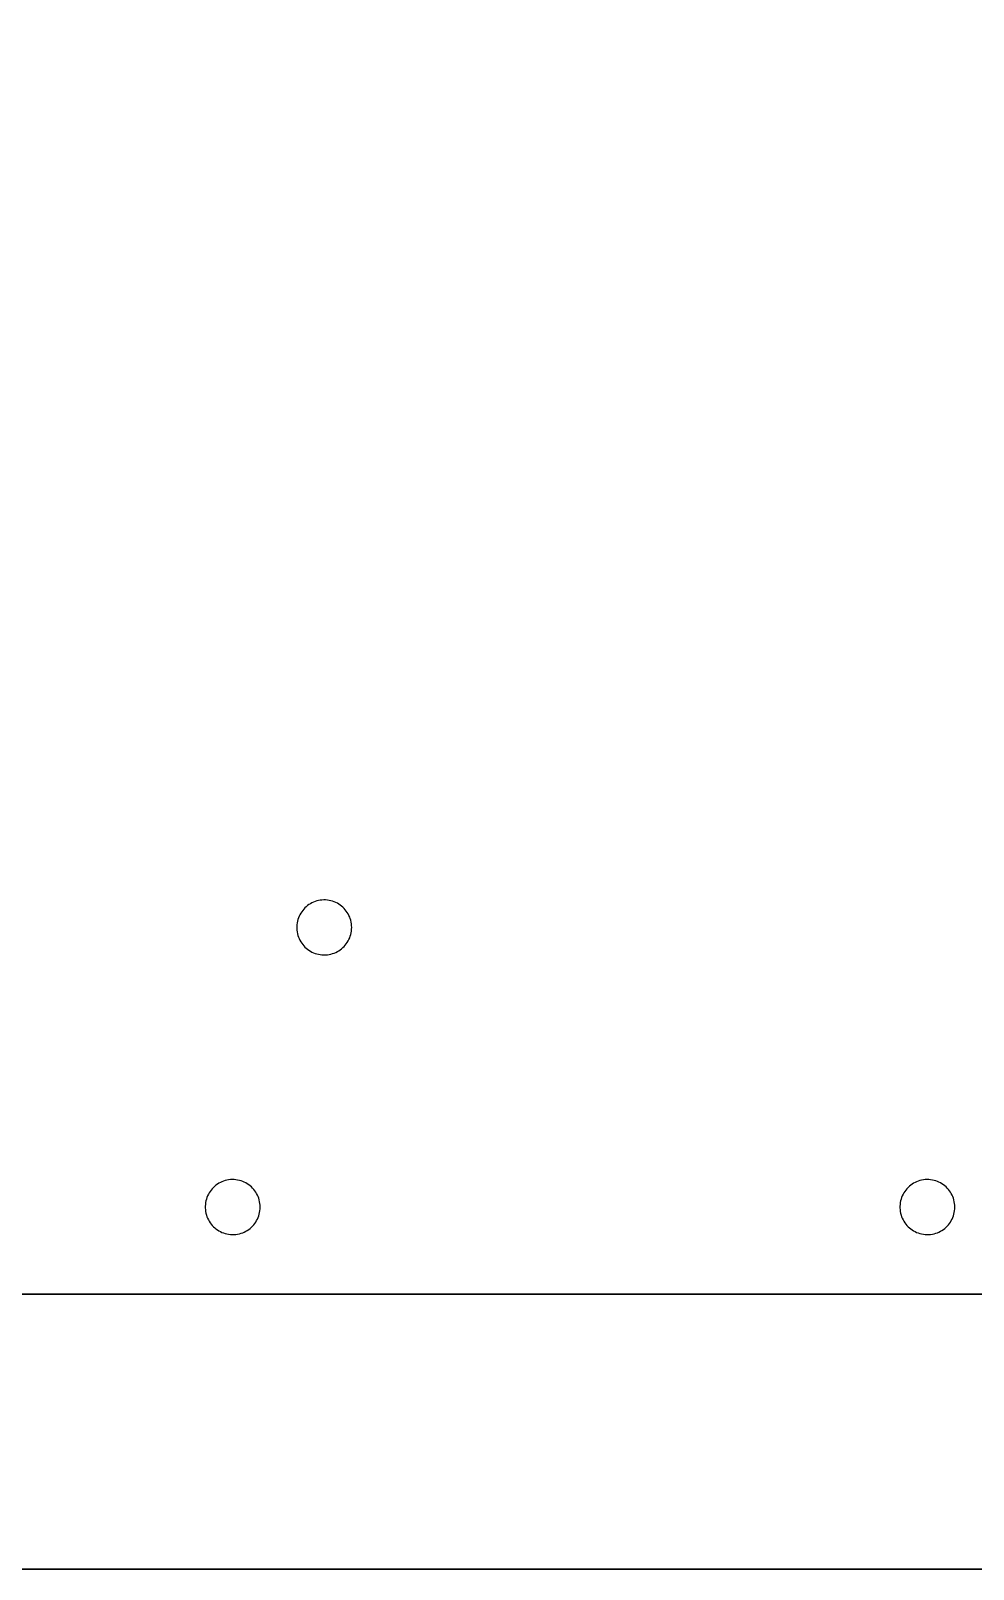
# Model space of a CAD drawing. Header units: metres. Extents: x 0 to 2800, y 0 to 2000.
# Drawn here: x 292.6 to 346.5, y 0 to 87.9 of the extents above; entities that cross this region are included whole.
import ezdxf

# ---------------------------------------------------------------- set-up
doc = ezdxf.new("R2010")
doc.units = ezdxf.units.M

msp = doc.modelspace()

# ---------------------------------------------------------------- linework, layer by layer
for points in [[(0, 0), (2800, 0), (2800, 2000), (0, 2000), (0, 0)], [(291.84, 0), (307.2, 0), (322.56, 0), (337.92, 0), (353.28, 0), (368.64, 0), (384, 0), (399.36, 0), (414.72, 0), (414.72, 15.36), (414.72, 30.72), (414.72, 46.08), (414.72, 61.44), (414.72, 76.8), (414.72, 92.16), (414.72, 107.52), (414.72, 122.88), (414.72, 138.24), (414.72, 153.6), (414.72, 168.96), (414.72, 184.32)], [(291.84, 0), (307.2, 0), (322.56, 0), (337.92, 0), (353.28, 0), (368.64, 0), (384, 0), (399.36, 0), (414.72, 0), (414.72, 15.36), (414.72, 30.72), (414.72, 46.08), (414.72, 61.44), (414.72, 76.8), (414.72, 92.16), (414.72, 107.52), (414.72, 122.88), (414.72, 138.24), (414.72, 153.6), (414.72, 168.96), (414.72, 184.32)], [(291.84, 0), (307.2, 0), (322.56, 0), (337.92, 0), (353.28, 0), (368.64, 0), (384, 0), (399.36, 0), (414.72, 0), (414.72, 15.36), (414.72, 30.72), (414.72, 46.08), (414.72, 61.44), (414.72, 76.8), (414.72, 92.16), (414.72, 107.52), (414.72, 122.88), (414.72, 138.24), (414.72, 153.6), (414.72, 168.96), (414.72, 184.32)], [(291.84, 0), (307.2, 0), (322.56, 0), (337.92, 0), (353.28, 0), (368.64, 0), (384, 0), (399.36, 0), (414.72, 0), (414.72, 15.36), (414.72, 30.72), (414.72, 46.08), (414.72, 61.44), (414.72, 76.8), (414.72, 92.16), (414.72, 107.52), (414.72, 122.88), (414.72, 138.24), (414.72, 153.6), (414.72, 168.96), (414.72, 184.32)], [(291.84, 0), (307.2, 0), (322.56, 0), (337.92, 0), (353.28, 0), (368.64, 0), (384, 0), (399.36, 0), (414.72, 0), (414.72, 15.36), (414.72, 30.72), (414.72, 46.08), (414.72, 61.44), (414.72, 76.8), (414.72, 92.16), (414.72, 107.52), (414.72, 122.88), (414.72, 138.24), (414.72, 153.6), (414.72, 168.96), (414.72, 184.32)], [(291.84, 0), (307.2, 0), (322.56, 0), (337.92, 0), (353.28, 0), (368.64, 0), (384, 0), (399.36, 0), (414.72, 0), (414.72, 15.36), (414.72, 30.72), (414.72, 46.08), (414.72, 61.44), (414.72, 76.8), (414.72, 92.16), (414.72, 107.52), (414.72, 122.88), (414.72, 138.24), (414.72, 153.6), (414.72, 168.96), (414.72, 184.32)], [(414.72, 176.64), (414.72, 161.28), (414.72, 145.92), (414.72, 130.56), (414.72, 115.2), (414.72, 99.84), (414.72, 84.48), (414.72, 69.12), (414.72, 53.76), (414.72, 38.4), (414.72, 23.04), (414.72, 7.68), (407.04, 0), (391.68, 0), (376.32, 0), (360.96, 0), (345.6, 0), (330.24, 0), (314.88, 0), (299.52, 0), (284.16, 0)], [(414.72, 176.64), (414.72, 161.28), (414.72, 145.92), (414.72, 130.56), (414.72, 115.2), (414.72, 99.84), (414.72, 84.48), (414.72, 69.12), (414.72, 53.76), (414.72, 38.4), (414.72, 23.04), (414.72, 7.68), (407.04, 0), (391.68, 0), (376.32, 0), (360.96, 0), (345.6, 0), (330.24, 0), (314.88, 0), (299.52, 0), (284.16, 0)], [(414.72, 176.64), (414.72, 161.28), (414.72, 145.92), (414.72, 130.56), (414.72, 115.2), (414.72, 99.84), (414.72, 84.48), (414.72, 69.12), (414.72, 53.76), (414.72, 38.4), (414.72, 23.04), (414.72, 7.68), (407.04, 0), (391.68, 0), (376.32, 0), (360.96, 0), (345.6, 0), (330.24, 0), (314.88, 0), (299.52, 0), (284.16, 0)], [(414.72, 176.64), (414.72, 161.28), (414.72, 145.92), (414.72, 130.56), (414.72, 115.2), (414.72, 99.84), (414.72, 84.48), (414.72, 69.12), (414.72, 53.76), (414.72, 38.4), (414.72, 23.04), (414.72, 7.68), (407.04, 0), (391.68, 0), (376.32, 0), (360.96, 0), (345.6, 0), (330.24, 0), (314.88, 0), (299.52, 0), (284.16, 0)], [(414.72, 176.64), (414.72, 161.28), (414.72, 145.92), (414.72, 130.56), (414.72, 115.2), (414.72, 99.84), (414.72, 84.48), (414.72, 69.12), (414.72, 53.76), (414.72, 38.4), (414.72, 23.04), (414.72, 7.68), (407.04, 0), (391.68, 0), (376.32, 0), (360.96, 0), (345.6, 0), (330.24, 0), (314.88, 0), (299.52, 0), (284.16, 0)], [(414.72, 176.64), (414.72, 161.28), (414.72, 145.92), (414.72, 130.56), (414.72, 115.2), (414.72, 99.84), (414.72, 84.48), (414.72, 69.12), (414.72, 53.76), (414.72, 38.4), (414.72, 23.04), (414.72, 7.68), (407.04, 0), (391.68, 0), (376.32, 0), (360.96, 0), (345.6, 0), (330.24, 0), (314.88, 0), (299.52, 0), (284.16, 0)], [(414.72, 176.64), (414.72, 161.28), (414.72, 145.92), (414.72, 130.56), (414.72, 115.2), (414.72, 99.84), (414.72, 84.48), (414.72, 69.12), (414.72, 53.76), (414.72, 38.4), (414.72, 23.04), (414.72, 7.68), (407.04, 0), (391.68, 0), (376.32, 0), (360.96, 0), (345.6, 0), (330.24, 0), (314.88, 0), (299.52, 0), (284.16, 0)], [(414.72, 176.64), (414.72, 161.28), (414.72, 145.92), (414.72, 130.56), (414.72, 115.2), (414.72, 99.84), (414.72, 84.48), (414.72, 69.12), (414.72, 53.76), (414.72, 38.4), (414.72, 23.04), (414.72, 7.68), (407.04, 0), (391.68, 0), (376.32, 0), (360.96, 0), (345.6, 0), (330.24, 0), (314.88, 0), (299.52, 0), (284.16, 0)], [(414.72, 176.64), (414.72, 161.28), (414.72, 145.92), (414.72, 130.56), (414.72, 115.2), (414.72, 99.84), (414.72, 84.48), (414.72, 69.12), (414.72, 53.76), (414.72, 38.4), (414.72, 23.04), (414.72, 7.68), (407.04, 0), (391.68, 0), (376.32, 0), (360.96, 0), (345.6, 0), (330.24, 0), (314.88, 0), (299.52, 0), (284.16, 0)], [(414.72, 176.64), (414.72, 161.28), (414.72, 145.92), (414.72, 130.56), (414.72, 115.2), (414.72, 99.84), (414.72, 84.48), (414.72, 69.12), (414.72, 53.76), (414.72, 38.4), (414.72, 23.04), (414.72, 7.68), (407.04, 0), (391.68, 0), (376.32, 0), (360.96, 0), (345.6, 0), (330.24, 0), (314.88, 0), (299.52, 0), (284.16, 0)], [(414.72, 176.64), (414.72, 161.28), (414.72, 145.92), (414.72, 130.56), (414.72, 115.2), (414.72, 99.84), (414.72, 84.48), (414.72, 69.12), (414.72, 53.76), (414.72, 38.4), (414.72, 23.04), (414.72, 7.68), (407.04, 0), (391.68, 0), (376.32, 0), (360.96, 0), (345.6, 0), (330.24, 0), (314.88, 0), (299.52, 0), (284.16, 0)], [(414.72, 176.64), (414.72, 161.28), (414.72, 145.92), (414.72, 130.56), (414.72, 115.2), (414.72, 99.84), (414.72, 84.48), (414.72, 69.12), (414.72, 53.76), (414.72, 38.4), (414.72, 23.04), (414.72, 7.68), (407.04, 0), (391.68, 0), (376.32, 0), (360.96, 0), (345.6, 0), (330.24, 0), (314.88, 0), (299.52, 0), (284.16, 0)], [(395.869, 176.291), (395.869, 162.327), (395.869, 148.364), (395.869, 134.4), (395.869, 120.436), (395.869, 106.473), (395.869, 92.509), (395.869, 78.545), (395.869, 64.582), (395.869, 50.618), (395.869, 36.655), (395.869, 22.691), (388.887, 15.709), (374.924, 15.709), (360.96, 15.709), (346.996, 15.709), (333.033, 15.709), (319.069, 15.709), (305.105, 15.709), (291.142, 15.709)], [(395.869, 176.291), (395.869, 162.327), (395.869, 148.364), (395.869, 134.4), (395.869, 120.436), (395.869, 106.473), (395.869, 92.509), (395.869, 78.545), (395.869, 64.582), (395.869, 50.618), (395.869, 36.655), (395.869, 22.691), (388.887, 15.709), (374.924, 15.709), (360.96, 15.709), (346.996, 15.709), (333.033, 15.709), (319.069, 15.709), (305.105, 15.709), (291.142, 15.709)], [(291.142, 15.709), (305.105, 15.709), (319.069, 15.709), (333.033, 15.709), (346.996, 15.709), (360.96, 15.709), (374.924, 15.709), (388.887, 15.709), (395.869, 22.691), (395.869, 36.655), (395.869, 50.618), (395.869, 64.582), (395.869, 78.545), (395.869, 92.509), (395.869, 106.473), (395.869, 120.436), (395.869, 134.4), (395.869, 148.364), (395.869, 162.327), (395.869, 176.291)], [(291.142, 15.709), (305.105, 15.709), (319.069, 15.709), (333.033, 15.709), (346.996, 15.709), (360.96, 15.709), (374.924, 15.709), (388.887, 15.709), (395.869, 22.691), (395.869, 36.655), (395.869, 50.618), (395.869, 64.582), (395.869, 78.545), (395.869, 92.509), (395.869, 106.473), (395.869, 120.436), (395.869, 134.4), (395.869, 148.364), (395.869, 162.327), (395.869, 176.291)], [(395.869, 176.291), (395.869, 162.327), (395.869, 148.364), (395.869, 134.4), (395.869, 120.436), (395.869, 106.473), (395.869, 92.509), (395.869, 78.545), (395.869, 64.582), (395.869, 50.618), (395.869, 36.655), (395.869, 22.691), (388.887, 15.709), (374.924, 15.709), (360.96, 15.709), (346.996, 15.709), (333.033, 15.709), (319.069, 15.709), (305.105, 15.709), (291.142, 15.709)], [(395.869, 176.291), (395.869, 162.327), (395.869, 148.364), (395.869, 134.4), (395.869, 120.436), (395.869, 106.473), (395.869, 92.509), (395.869, 78.545), (395.869, 64.582), (395.869, 50.618), (395.869, 36.655), (395.869, 22.691), (388.887, 15.709), (374.924, 15.709), (360.96, 15.709), (346.996, 15.709), (333.033, 15.709), (319.069, 15.709), (305.105, 15.709), (291.142, 15.709)], [(395.869, 176.291), (395.869, 162.327), (395.869, 148.364), (395.869, 134.4), (395.869, 120.436), (395.869, 106.473), (395.869, 92.509), (395.869, 78.545), (395.869, 64.582), (395.869, 50.618), (395.869, 36.655), (395.869, 22.691), (388.887, 15.709), (374.924, 15.709), (360.96, 15.709), (346.996, 15.709), (333.033, 15.709), (319.069, 15.709), (305.105, 15.709), (291.142, 15.709)], [(395.869, 176.291), (395.869, 162.327), (395.869, 148.364), (395.869, 134.4), (395.869, 120.436), (395.869, 106.473), (395.869, 92.509), (395.869, 78.545), (395.869, 64.582), (395.869, 50.618), (395.869, 36.655), (395.869, 22.691), (388.887, 15.709), (374.924, 15.709), (360.96, 15.709), (346.996, 15.709), (333.033, 15.709), (319.069, 15.709), (305.105, 15.709), (291.142, 15.709)], [(395.869, 176.291), (395.869, 162.327), (395.869, 148.364), (395.869, 134.4), (395.869, 120.436), (395.869, 106.473), (395.869, 92.509), (395.869, 78.545), (395.869, 64.582), (395.869, 50.618), (395.869, 36.655), (395.869, 22.691), (388.887, 15.709), (374.924, 15.709), (360.96, 15.709), (346.996, 15.709), (333.033, 15.709), (319.069, 15.709), (305.105, 15.709), (291.142, 15.709)], [(395.869, 176.291), (395.869, 162.327), (395.869, 148.364), (395.869, 134.4), (395.869, 120.436), (395.869, 106.473), (395.869, 92.509), (395.869, 78.545), (395.869, 64.582), (395.869, 50.618), (395.869, 36.655), (395.869, 22.691), (388.887, 15.709), (374.924, 15.709), (360.96, 15.709), (346.996, 15.709), (333.033, 15.709), (319.069, 15.709), (305.105, 15.709), (291.142, 15.709)], [(395.869, 176.291), (395.869, 162.327), (395.869, 148.364), (395.869, 134.4), (395.869, 120.436), (395.869, 106.473), (395.869, 92.509), (395.869, 78.545), (395.869, 64.582), (395.869, 50.618), (395.869, 36.655), (395.869, 22.691), (388.887, 15.709), (374.924, 15.709), (360.96, 15.709), (346.996, 15.709), (333.033, 15.709), (319.069, 15.709), (305.105, 15.709), (291.142, 15.709)], [(395.869, 176.291), (395.869, 162.327), (395.869, 148.364), (395.869, 134.4), (395.869, 120.436), (395.869, 106.473), (395.869, 92.509), (395.869, 78.545), (395.869, 64.582), (395.869, 50.618), (395.869, 36.655), (395.869, 22.691), (388.887, 15.709), (374.924, 15.709), (360.96, 15.709), (346.996, 15.709), (333.033, 15.709), (319.069, 15.709), (305.105, 15.709), (291.142, 15.709)], [(310.962, 36.655), (310.958, 36.759), (310.948, 36.861), (310.932, 36.962), (310.909, 37.06), (310.88, 37.156), (310.845, 37.249), (310.805, 37.339), (310.76, 37.426), (310.709, 37.51), (310.653, 37.59), (310.593, 37.667), (310.528, 37.739), (310.458, 37.808), (310.385, 37.872), (310.307, 37.931), (310.226, 37.986), (310.142, 38.035), (310.054, 38.079), (309.963, 38.118), (309.87, 38.152), (309.773, 38.179), (309.675, 38.2), (309.574, 38.215), (309.471, 38.224), (309.367, 38.225), (309.263, 38.22), (309.161, 38.208), (309.061, 38.19), (308.964, 38.166), (308.869, 38.136), (308.777, 38.1), (308.687, 38.058), (308.601, 38.011), (308.518, 37.959), (308.439, 37.902), (308.364, 37.84), (308.292, 37.774), (308.225, 37.703), (308.162, 37.629), (308.104, 37.55), (308.051, 37.468), (308.003, 37.383), (307.96, 37.294), (307.922, 37.203), (307.891, 37.108), (307.865, 37.011), (307.845, 36.912), (307.832, 36.81), (307.825, 36.707), (307.825, 36.602), (307.832, 36.499), (307.845, 36.397), (307.865, 36.298), (307.891, 36.201), (307.922, 36.106), (307.96, 36.015), (308.003, 35.926), (308.051, 35.841), (308.104, 35.759), (308.162, 35.68), (308.225, 35.606), (308.292, 35.535), (308.364, 35.469), (308.439, 35.407), (308.518, 35.35), (308.601, 35.298), (308.687, 35.251), (308.777, 35.21), (308.869, 35.173), (308.964, 35.143), (309.061, 35.119), (309.161, 35.101), (309.263, 35.089), (309.367, 35.084), (309.471, 35.086), (309.574, 35.094), (309.675, 35.109), (309.773, 35.13), (309.87, 35.158), (309.963, 35.191), (310.054, 35.23), (310.142, 35.274), (310.226, 35.324), (310.307, 35.378), (310.385, 35.438), (310.458, 35.502), (310.528, 35.57), (310.593, 35.642), (310.653, 35.719), (310.709, 35.799), (310.76, 35.883), (310.805, 35.97), (310.845, 36.06), (310.88, 36.153), (310.909, 36.249), (310.932, 36.347), (310.948, 36.448), (310.958, 36.55), (310.962, 36.655)], [(305.732, 20.684), (305.729, 20.788), (305.719, 20.89), (305.702, 20.991), (305.68, 21.089), (305.651, 21.185), (305.616, 21.278), (305.576, 21.368), (305.531, 21.455), (305.48, 21.539), (305.424, 21.619), (305.364, 21.696), (305.298, 21.768), (305.229, 21.837), (305.156, 21.901), (305.078, 21.96), (304.997, 22.015), (304.913, 22.064), (304.825, 22.109), (304.734, 22.147), (304.641, 22.181), (304.544, 22.208), (304.446, 22.229), (304.345, 22.244), (304.242, 22.253), (304.138, 22.254), (304.034, 22.249), (303.932, 22.238), (303.832, 22.219), (303.735, 22.195), (303.64, 22.165), (303.547, 22.129), (303.458, 22.087), (303.372, 22.04), (303.289, 21.988), (303.21, 21.931), (303.135, 21.869), (303.063, 21.803), (302.996, 21.733), (302.933, 21.658), (302.875, 21.58), (302.822, 21.498), (302.774, 21.412), (302.731, 21.323), (302.693, 21.232), (302.661, 21.137), (302.636, 21.04), (302.616, 20.941), (302.603, 20.839), (302.596, 20.736), (302.596, 20.631), (302.603, 20.528), (302.616, 20.426), (302.636, 20.327), (302.661, 20.23), (302.693, 20.135), (302.731, 20.044), (302.774, 19.955), (302.822, 19.87), (302.875, 19.788), (302.933, 19.709), (302.996, 19.635), (303.063, 19.564), (303.135, 19.498), (303.21, 19.436), (303.289, 19.379), (303.372, 19.327), (303.458, 19.28), (303.547, 19.239), (303.64, 19.203), (303.735, 19.172), (303.832, 19.148), (303.932, 19.13), (304.034, 19.118), (304.138, 19.113), (304.242, 19.115), (304.345, 19.123), (304.446, 19.138), (304.544, 19.159), (304.641, 19.187), (304.734, 19.22), (304.825, 19.259), (304.913, 19.303), (304.997, 19.353), (305.078, 19.407), (305.156, 19.467), (305.229, 19.531), (305.298, 19.599), (305.364, 19.672), (305.424, 19.748), (305.48, 19.828), (305.531, 19.912), (305.576, 19.999), (305.616, 20.089), (305.651, 20.182), (305.68, 20.278), (305.702, 20.376), (305.719, 20.477), (305.729, 20.579), (305.732, 20.684)], [(305.732, 20.684), (305.729, 20.788), (305.719, 20.89), (305.702, 20.991), (305.68, 21.089), (305.651, 21.185), (305.616, 21.278), (305.576, 21.368), (305.531, 21.455), (305.48, 21.539), (305.424, 21.619), (305.364, 21.696), (305.298, 21.768), (305.229, 21.837), (305.156, 21.901), (305.078, 21.96), (304.997, 22.015), (304.913, 22.064), (304.825, 22.109), (304.734, 22.147), (304.641, 22.181), (304.544, 22.208), (304.446, 22.229), (304.345, 22.244), (304.242, 22.253), (304.138, 22.254), (304.034, 22.249), (303.932, 22.238), (303.832, 22.219), (303.735, 22.195), (303.64, 22.165), (303.547, 22.129), (303.458, 22.087), (303.372, 22.04), (303.289, 21.988), (303.21, 21.931), (303.135, 21.869), (303.063, 21.803), (302.996, 21.733), (302.933, 21.658), (302.875, 21.58), (302.822, 21.498), (302.774, 21.412), (302.731, 21.323), (302.693, 21.232), (302.661, 21.137), (302.636, 21.04), (302.616, 20.941), (302.603, 20.839), (302.596, 20.736), (302.596, 20.631), (302.603, 20.528), (302.616, 20.426), (302.636, 20.327), (302.661, 20.23), (302.693, 20.135), (302.731, 20.044), (302.774, 19.955), (302.822, 19.87), (302.875, 19.788), (302.933, 19.709), (302.996, 19.635), (303.063, 19.564), (303.135, 19.498), (303.21, 19.436), (303.289, 19.379), (303.372, 19.327), (303.458, 19.28), (303.547, 19.239), (303.64, 19.203), (303.735, 19.172), (303.832, 19.148), (303.932, 19.13), (304.034, 19.118), (304.138, 19.113), (304.242, 19.115), (304.345, 19.123), (304.446, 19.138), (304.544, 19.159), (304.641, 19.187), (304.734, 19.22), (304.825, 19.259), (304.913, 19.303), (304.997, 19.353), (305.078, 19.407), (305.156, 19.467), (305.229, 19.531), (305.298, 19.599), (305.364, 19.672), (305.424, 19.748), (305.48, 19.828), (305.531, 19.912), (305.576, 19.999), (305.616, 20.089), (305.651, 20.182), (305.68, 20.278), (305.702, 20.376), (305.719, 20.477), (305.729, 20.579), (305.732, 20.684)], [(305.732, 20.684), (305.729, 20.788), (305.719, 20.89), (305.702, 20.991), (305.68, 21.089), (305.651, 21.185), (305.616, 21.278), (305.576, 21.368), (305.531, 21.455), (305.48, 21.539), (305.424, 21.619), (305.364, 21.696), (305.298, 21.768), (305.229, 21.837), (305.156, 21.901), (305.078, 21.96), (304.997, 22.015), (304.913, 22.064), (304.825, 22.109), (304.734, 22.147), (304.641, 22.181), (304.544, 22.208), (304.446, 22.229), (304.345, 22.244), (304.242, 22.253), (304.138, 22.254), (304.034, 22.249), (303.932, 22.238), (303.832, 22.219), (303.735, 22.195), (303.64, 22.165), (303.547, 22.129), (303.458, 22.087), (303.372, 22.04), (303.289, 21.988), (303.21, 21.931), (303.135, 21.869), (303.063, 21.803), (302.996, 21.733), (302.933, 21.658), (302.875, 21.58), (302.822, 21.498), (302.774, 21.412), (302.731, 21.323), (302.693, 21.232), (302.661, 21.137), (302.636, 21.04), (302.616, 20.941), (302.603, 20.839), (302.596, 20.736), (302.596, 20.631), (302.603, 20.528), (302.616, 20.426), (302.636, 20.327), (302.661, 20.23), (302.693, 20.135), (302.731, 20.044), (302.774, 19.955), (302.822, 19.87), (302.875, 19.788), (302.933, 19.709), (302.996, 19.635), (303.063, 19.564), (303.135, 19.498), (303.21, 19.436), (303.289, 19.379), (303.372, 19.327), (303.458, 19.28), (303.547, 19.239), (303.64, 19.203), (303.735, 19.172), (303.832, 19.148), (303.932, 19.13), (304.034, 19.118), (304.138, 19.113), (304.242, 19.115), (304.345, 19.123), (304.446, 19.138), (304.544, 19.159), (304.641, 19.187), (304.734, 19.22), (304.825, 19.259), (304.913, 19.303), (304.997, 19.353), (305.078, 19.407), (305.156, 19.467), (305.229, 19.531), (305.298, 19.599), (305.364, 19.672), (305.424, 19.748), (305.48, 19.828), (305.531, 19.912), (305.576, 19.999), (305.616, 20.089), (305.651, 20.182), (305.68, 20.278), (305.702, 20.376), (305.719, 20.477), (305.729, 20.579), (305.732, 20.684)], [(345.408, 20.684), (345.405, 20.788), (345.395, 20.89), (345.378, 20.991), (345.356, 21.089), (345.327, 21.185), (345.292, 21.278), (345.252, 21.368), (345.206, 21.455), (345.156, 21.539), (345.1, 21.619), (345.039, 21.696), (344.974, 21.768), (344.905, 21.837), (344.832, 21.901), (344.754, 21.96), (344.673, 22.015), (344.589, 22.064), (344.501, 22.109), (344.41, 22.147), (344.316, 22.181), (344.22, 22.208), (344.122, 22.229), (344.021, 22.244), (343.918, 22.253), (343.813, 22.254), (343.71, 22.249), (343.608, 22.238), (343.508, 22.219), (343.41, 22.195), (343.315, 22.165), (343.223, 22.129), (343.134, 22.087), (343.048, 22.04), (342.965, 21.988), (342.886, 21.931), (342.81, 21.869), (342.739, 21.803), (342.672, 21.733), (342.609, 21.658), (342.551, 21.58), (342.498, 21.498), (342.449, 21.412), (342.406, 21.323), (342.369, 21.232), (342.337, 21.137), (342.311, 21.04), (342.292, 20.941), (342.278, 20.839), (342.272, 20.736), (342.272, 20.631), (342.278, 20.528), (342.292, 20.426), (342.311, 20.327), (342.337, 20.23), (342.369, 20.135), (342.406, 20.044), (342.449, 19.955), (342.498, 19.87), (342.551, 19.788), (342.609, 19.709), (342.672, 19.635), (342.739, 19.564), (342.81, 19.498), (342.886, 19.436), (342.965, 19.379), (343.048, 19.327), (343.134, 19.28), (343.223, 19.239), (343.315, 19.203), (343.41, 19.172), (343.508, 19.148), (343.608, 19.13), (343.71, 19.118), (343.813, 19.113), (343.918, 19.115), (344.021, 19.123), (344.122, 19.138), (344.22, 19.159), (344.316, 19.187), (344.41, 19.22), (344.501, 19.259), (344.589, 19.303), (344.673, 19.353), (344.754, 19.407), (344.832, 19.467), (344.905, 19.531), (344.974, 19.599), (345.039, 19.672), (345.1, 19.748), (345.156, 19.828), (345.206, 19.912), (345.252, 19.999), (345.292, 20.089), (345.327, 20.182), (345.356, 20.278), (345.378, 20.376), (345.395, 20.477), (345.405, 20.579), (345.408, 20.684)], [(345.408, 20.684), (345.405, 20.788), (345.395, 20.89), (345.378, 20.991), (345.356, 21.089), (345.327, 21.185), (345.292, 21.278), (345.252, 21.368), (345.206, 21.455), (345.156, 21.539), (345.1, 21.619), (345.039, 21.696), (344.974, 21.768), (344.905, 21.837), (344.832, 21.901), (344.754, 21.96), (344.673, 22.015), (344.589, 22.064), (344.501, 22.109), (344.41, 22.147), (344.316, 22.181), (344.22, 22.208), (344.122, 22.229), (344.021, 22.244), (343.918, 22.253), (343.813, 22.254), (343.71, 22.249), (343.608, 22.238), (343.508, 22.219), (343.41, 22.195), (343.315, 22.165), (343.223, 22.129), (343.134, 22.087), (343.048, 22.04), (342.965, 21.988), (342.886, 21.931), (342.81, 21.869), (342.739, 21.803), (342.672, 21.733), (342.609, 21.658), (342.551, 21.58), (342.498, 21.498), (342.449, 21.412), (342.406, 21.323), (342.369, 21.232), (342.337, 21.137), (342.311, 21.04), (342.292, 20.941), (342.278, 20.839), (342.272, 20.736), (342.272, 20.631), (342.278, 20.528), (342.292, 20.426), (342.311, 20.327), (342.337, 20.23), (342.369, 20.135), (342.406, 20.044), (342.449, 19.955), (342.498, 19.87), (342.551, 19.788), (342.609, 19.709), (342.672, 19.635), (342.739, 19.564), (342.81, 19.498), (342.886, 19.436), (342.965, 19.379), (343.048, 19.327), (343.134, 19.28), (343.223, 19.239), (343.315, 19.203), (343.41, 19.172), (343.508, 19.148), (343.608, 19.13), (343.71, 19.118), (343.813, 19.113), (343.918, 19.115), (344.021, 19.123), (344.122, 19.138), (344.22, 19.159), (344.316, 19.187), (344.41, 19.22), (344.501, 19.259), (344.589, 19.303), (344.673, 19.353), (344.754, 19.407), (344.832, 19.467), (344.905, 19.531), (344.974, 19.599), (345.039, 19.672), (345.1, 19.748), (345.156, 19.828), (345.206, 19.912), (345.252, 19.999), (345.292, 20.089), (345.327, 20.182), (345.356, 20.278), (345.378, 20.376), (345.395, 20.477), (345.405, 20.579), (345.408, 20.684)], [(345.408, 20.684), (345.405, 20.788), (345.395, 20.89), (345.378, 20.991), (345.356, 21.089), (345.327, 21.185), (345.292, 21.278), (345.252, 21.368), (345.206, 21.455), (345.156, 21.539), (345.1, 21.619), (345.039, 21.696), (344.974, 21.768), (344.905, 21.837), (344.832, 21.901), (344.754, 21.96), (344.673, 22.015), (344.589, 22.064), (344.501, 22.109), (344.41, 22.147), (344.316, 22.181), (344.22, 22.208), (344.122, 22.229), (344.021, 22.244), (343.918, 22.253), (343.813, 22.254), (343.71, 22.249), (343.608, 22.238), (343.508, 22.219), (343.41, 22.195), (343.315, 22.165), (343.223, 22.129), (343.134, 22.087), (343.048, 22.04), (342.965, 21.988), (342.886, 21.931), (342.81, 21.869), (342.739, 21.803), (342.672, 21.733), (342.609, 21.658), (342.551, 21.58), (342.498, 21.498), (342.449, 21.412), (342.406, 21.323), (342.369, 21.232), (342.337, 21.137), (342.311, 21.04), (342.292, 20.941), (342.278, 20.839), (342.272, 20.736), (342.272, 20.631), (342.278, 20.528), (342.292, 20.426), (342.311, 20.327), (342.337, 20.23), (342.369, 20.135), (342.406, 20.044), (342.449, 19.955), (342.498, 19.87), (342.551, 19.788), (342.609, 19.709), (342.672, 19.635), (342.739, 19.564), (342.81, 19.498), (342.886, 19.436), (342.965, 19.379), (343.048, 19.327), (343.134, 19.28), (343.223, 19.239), (343.315, 19.203), (343.41, 19.172), (343.508, 19.148), (343.608, 19.13), (343.71, 19.118), (343.813, 19.113), (343.918, 19.115), (344.021, 19.123), (344.122, 19.138), (344.22, 19.159), (344.316, 19.187), (344.41, 19.22), (344.501, 19.259), (344.589, 19.303), (344.673, 19.353), (344.754, 19.407), (344.832, 19.467), (344.905, 19.531), (344.974, 19.599), (345.039, 19.672), (345.1, 19.748), (345.156, 19.828), (345.206, 19.912), (345.252, 19.999), (345.292, 20.089), (345.327, 20.182), (345.356, 20.278), (345.378, 20.376), (345.395, 20.477), (345.405, 20.579), (345.408, 20.684)], [(275.491, 15.709), (299.809, 15.709), (324.126, 15.709), (348.443, 15.709), (372.761, 15.709), (397.078, 15.709), (421.395, 15.709), (445.713, 15.709), (470.03, 15.709)], [(285.429, 15.709), (293.046, 15.709), (300.662, 15.709), (308.279, 15.709), (315.896, 15.709), (323.512, 15.709), (331.129, 15.709), (338.745, 15.709), (346.362, 15.709), (353.978, 15.709)], [(353.978, 15.709), (346.362, 15.709), (338.745, 15.709), (331.129, 15.709), (323.512, 15.709), (315.896, 15.709), (308.279, 15.709), (300.662, 15.709), (293.046, 15.709), (285.429, 15.709)], [(466.777, 15.709), (448.807, 15.709), (430.837, 15.709), (412.866, 15.709), (394.896, 15.709), (376.926, 15.709), (358.956, 15.709), (340.985, 15.709), (323.015, 15.709), (305.045, 15.709), (287.075, 15.709)], [(287.075, 15.709), (305.045, 15.709), (323.015, 15.709), (340.985, 15.709), (358.956, 15.709), (376.926, 15.709), (394.896, 15.709), (412.866, 15.709), (430.837, 15.709), (448.807, 15.709), (466.777, 15.709)], [(395.869, 15.709), (388.253, 15.709), (380.636, 15.709), (373.02, 15.709), (365.403, 15.709), (357.786, 15.709), (350.17, 15.709), (342.553, 15.709), (334.937, 15.709), (327.32, 15.709), (319.704, 15.709), (312.087, 15.709), (304.471, 15.709), (296.854, 15.709), (289.238, 15.709)], [(289.238, 15.709), (296.854, 15.709), (304.471, 15.709), (312.087, 15.709), (319.704, 15.709), (327.32, 15.709), (334.937, 15.709), (342.553, 15.709), (350.17, 15.709), (357.786, 15.709), (365.403, 15.709), (373.02, 15.709), (380.636, 15.709), (388.253, 15.709), (395.869, 15.709)], [(395.869, 15.709), (388.253, 15.709), (380.636, 15.709), (373.02, 15.709), (365.403, 15.709), (357.786, 15.709), (350.17, 15.709), (342.553, 15.709), (334.937, 15.709), (327.32, 15.709), (319.704, 15.709), (312.087, 15.709), (304.471, 15.709), (296.854, 15.709), (289.238, 15.709)], [(289.238, 15.709), (296.854, 15.709), (304.471, 15.709), (312.087, 15.709), (319.704, 15.709), (327.32, 15.709), (334.937, 15.709), (342.553, 15.709), (350.17, 15.709), (357.786, 15.709), (365.403, 15.709), (373.02, 15.709), (380.636, 15.709), (388.253, 15.709), (395.869, 15.709)], [(395.869, 15.709), (388.253, 15.709), (380.636, 15.709), (373.02, 15.709), (365.403, 15.709), (357.786, 15.709), (350.17, 15.709), (342.553, 15.709), (334.937, 15.709), (327.32, 15.709), (319.704, 15.709), (312.087, 15.709), (304.471, 15.709), (296.854, 15.709), (289.238, 15.709)], [(289.238, 15.709), (296.854, 15.709), (304.471, 15.709), (312.087, 15.709), (319.704, 15.709), (327.32, 15.709), (334.937, 15.709), (342.553, 15.709), (350.17, 15.709), (357.786, 15.709), (365.403, 15.709), (373.02, 15.709), (380.636, 15.709), (388.253, 15.709), (395.869, 15.709)], [(395.869, 15.709), (388.253, 15.709), (380.636, 15.709), (373.02, 15.709), (365.403, 15.709), (357.786, 15.709), (350.17, 15.709), (342.553, 15.709), (334.937, 15.709), (327.32, 15.709), (319.704, 15.709), (312.087, 15.709), (304.471, 15.709), (296.854, 15.709), (289.238, 15.709)], [(289.238, 15.709), (296.854, 15.709), (304.471, 15.709), (312.087, 15.709), (319.704, 15.709), (327.32, 15.709), (334.937, 15.709), (342.553, 15.709), (350.17, 15.709), (357.786, 15.709), (365.403, 15.709), (373.02, 15.709), (380.636, 15.709), (388.253, 15.709), (395.869, 15.709)], [(395.869, 15.709), (388.253, 15.709), (380.636, 15.709), (373.02, 15.709), (365.403, 15.709), (357.786, 15.709), (350.17, 15.709), (342.553, 15.709), (334.937, 15.709), (327.32, 15.709), (319.704, 15.709), (312.087, 15.709), (304.471, 15.709), (296.854, 15.709), (289.238, 15.709)], [(289.238, 15.709), (296.854, 15.709), (304.471, 15.709), (312.087, 15.709), (319.704, 15.709), (327.32, 15.709), (334.937, 15.709), (342.553, 15.709), (350.17, 15.709), (357.786, 15.709), (365.403, 15.709), (373.02, 15.709), (380.636, 15.709), (388.253, 15.709), (395.869, 15.709)], [(484.133, 15.709), (459.815, 15.709), (435.498, 15.709), (411.18, 15.709), (386.863, 15.709), (362.546, 15.709), (338.228, 15.709), (313.911, 15.709), (289.594, 15.709)], [(0, 0), (26.749, 0), (53.498, 0), (80.247, 0), (106.996, 0), (133.745, 0), (160.495, 0), (187.244, 0), (213.993, 0), (240.742, 0), (267.491, 0), (294.24, 0), (320.989, 0), (347.738, 0), (374.487, 0), (401.236, 0), (427.985, 0), (454.735, 0), (481.484, 0)], [(483.622, 0), (456.873, 0), (430.124, 0), (403.375, 0), (376.625, 0), (349.876, 0), (323.127, 0), (296.378, 0), (269.629, 0)], [(483.622, 0), (456.873, 0), (430.124, 0), (403.375, 0), (376.625, 0), (349.876, 0), (323.127, 0), (296.378, 0), (269.629, 0)]]:
    msp.add_lwpolyline(points)

doc.saveas('drawing.dxf')
